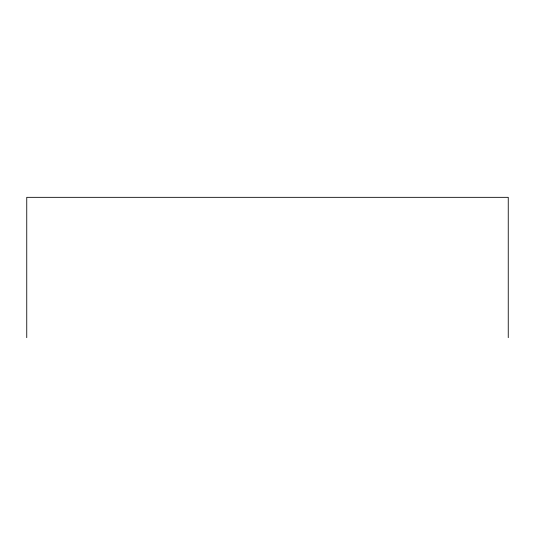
<?xml version="1.0" encoding="UTF-8"?>
<svg xmlns="http://www.w3.org/2000/svg" width="535" height="535" viewBox="0 0 535 535"><rect width="100%" height="100%" fill="white"/><g stroke="black" fill="none" stroke-linecap="round" stroke-linejoin="round"><path stroke-width="0.8" d="M508.25 337.665L508.25 197.335L26.75 197.335L26.75 337.665"/></g></svg>
